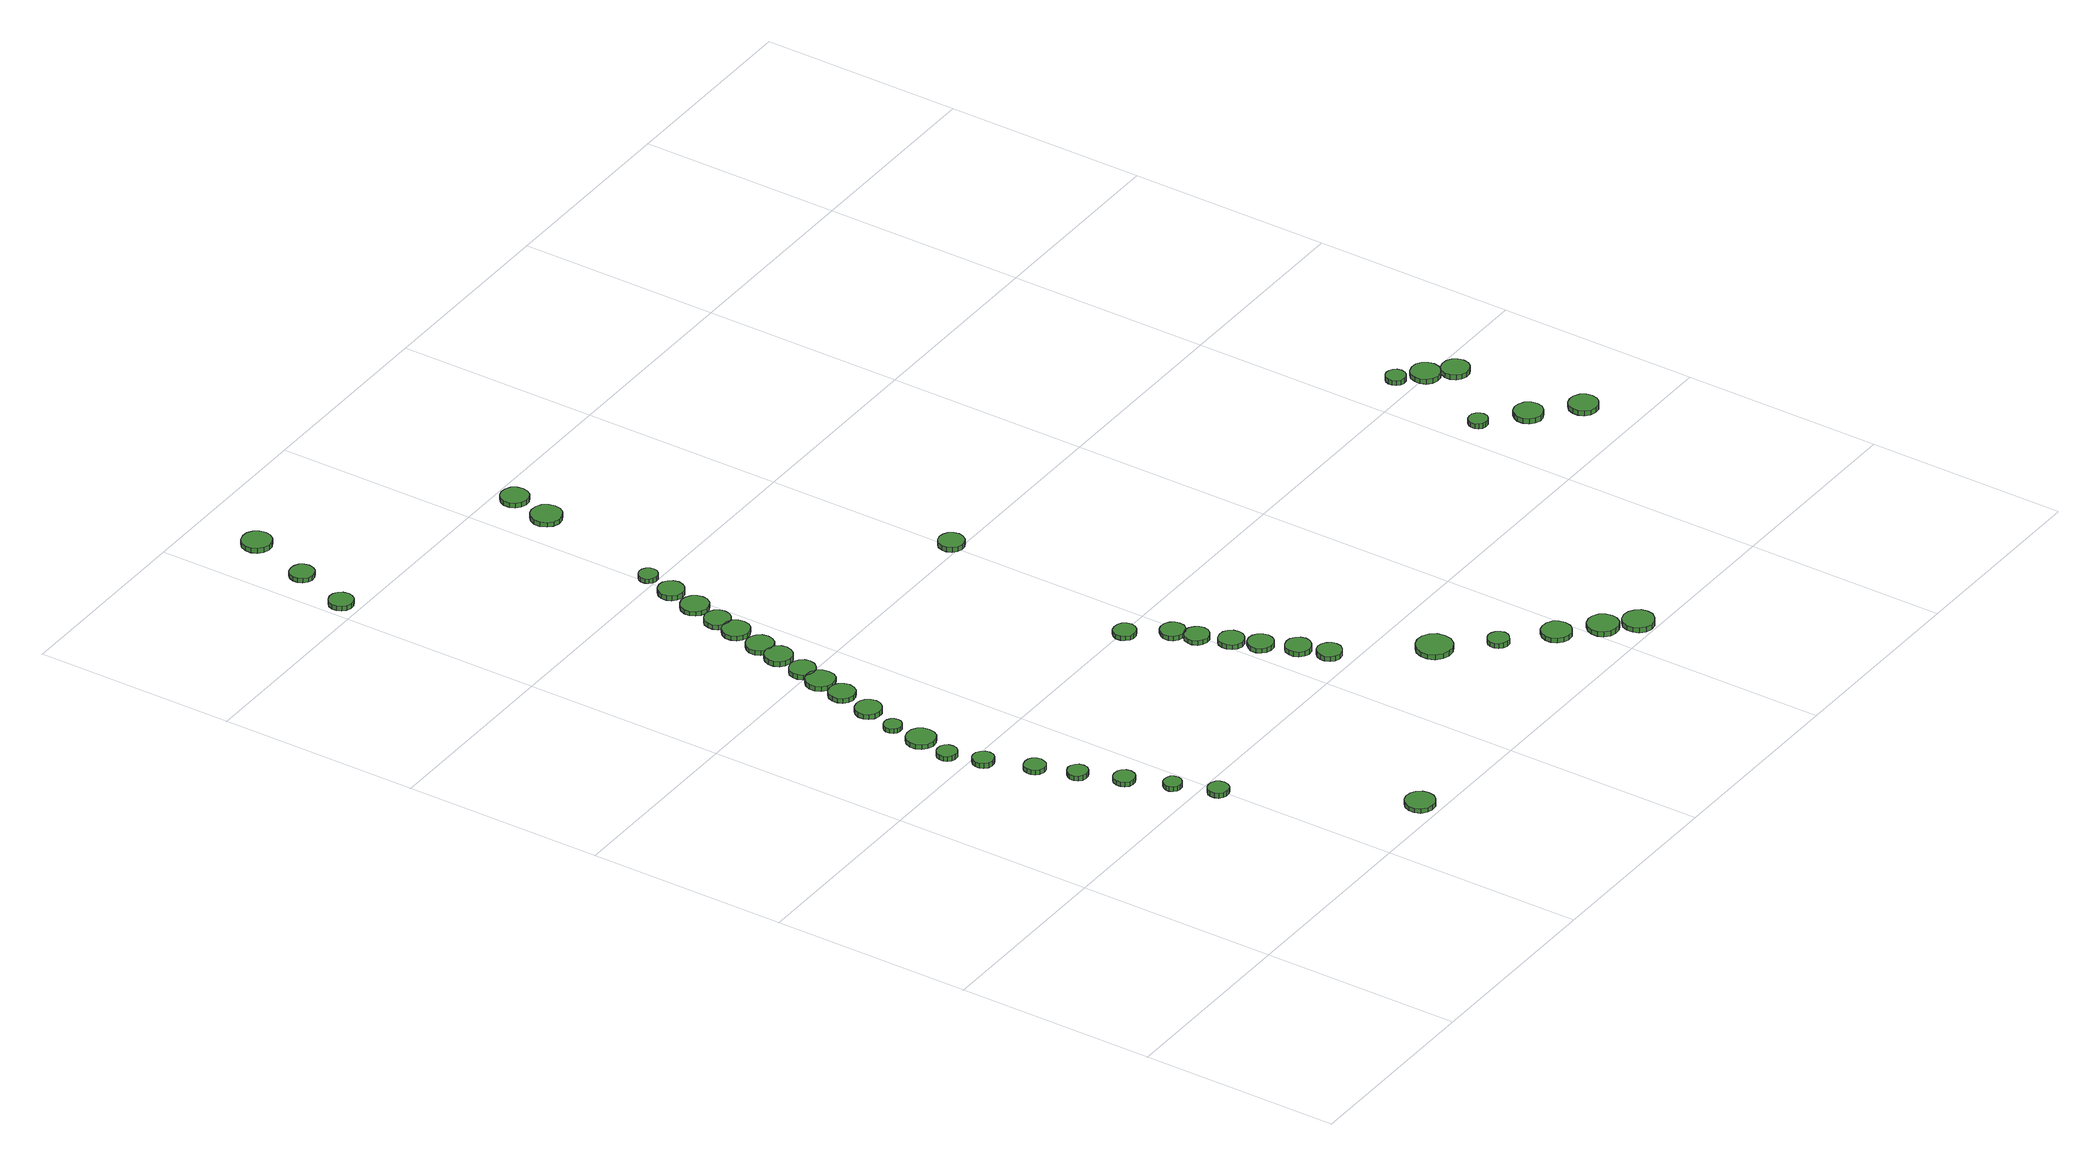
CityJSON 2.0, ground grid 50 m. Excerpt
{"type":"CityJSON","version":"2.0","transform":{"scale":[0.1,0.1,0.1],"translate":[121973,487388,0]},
"CityObjects":{
"tree1":{"type":"SolitaryVegetationObject","attributes":{"function":"something"},"geometry":[{"type":"MultiSurface","lod":"1","boundaries":[[[0,1,2,3,4,5,6,7,8,9,10,11,12,13,14]],[[15,16,17,18,19,20,21,22,23,24,25,26,27,28,29]],[[0,29,28,1]],[[1,28,27,2]],[[2,27,26,3]],[[3,26,25,4]],[[4,25,24,5]],[[5,24,23,6]],[[6,23,22,7]],[[7,22,21,8]],[[8,21,20,9]],[[9,20,19,10]],[[10,19,18,11]],[[11,18,17,12]],[[12,17,16,13]],[[13,16,15,14]],[[14,15,29,0]]]}]},
"tree2":{"type":"SolitaryVegetationObject","attributes":{"function":"something"},"geometry":[{"type":"MultiSurface","lod":"1","boundaries":[[[30,31,32,33,34,35,36,37,38,39,40,41,42,43,44]],[[45,46,47,48,49,50,51,52,53,54,55,56,57,58,59]],[[30,59,58,31]],[[31,58,57,32]],[[32,57,56,33]],[[33,56,55,34]],[[34,55,54,35]],[[35,54,53,36]],[[36,53,52,37]],[[37,52,51,38]],[[38,51,50,39]],[[39,50,49,40]],[[40,49,48,41]],[[41,48,47,42]],[[42,47,46,43]],[[43,46,45,44]],[[44,45,59,30]]]}]},
"tree3":{"type":"SolitaryVegetationObject","attributes":{"function":"something"},"geometry":[{"type":"MultiSurface","lod":"1","boundaries":[[[60,61,62,63,64,65,66,67,68,69,70,71,72,73,74]],[[75,76,77,78,79,80,81,82,83,84,85,86,87,88,89]],[[60,89,88,61]],[[61,88,87,62]],[[62,87,86,63]],[[63,86,85,64]],[[64,85,84,65]],[[65,84,83,66]],[[66,83,82,67]],[[67,82,81,68]],[[68,81,80,69]],[[69,80,79,70]],[[70,79,78,71]],[[71,78,77,72]],[[72,77,76,73]],[[73,76,75,74]],[[74,75,89,60]]]}]},
"tree4":{"type":"SolitaryVegetationObject","attributes":{"function":"something"},"geometry":[{"type":"MultiSurface","lod":"1","boundaries":[[[90,91,92,93,94,95,96,97,98,99,100,101,102,103,104]],[[105,106,107,108,109,110,111,112,113,114,115,116,117,118,119]],[[90,119,118,91]],[[91,118,117,92]],[[92,117,116,93]],[[93,116,115,94]],[[94,115,114,95]],[[95,114,113,96]],[[96,113,112,97]],[[97,112,111,98]],[[98,111,110,99]],[[99,110,109,100]],[[100,109,108,101]],[[101,108,107,102]],[[102,107,106,103]],[[103,106,105,104]],[[104,105,119,90]]]}]},
"tree5":{"type":"SolitaryVegetationObject","attributes":{"function":"something"},"geometry":[{"type":"MultiSurface","lod":"1","boundaries":[[[120,121,122,123,124,125,126,127,128,129,130,131,132,133,134]],[[135,136,137,138,139,140,141,142,143,144,145,146,147,148,149]],[[120,149,148,121]],[[121,148,147,122]],[[122,147,146,123]],[[123,146,145,124]],[[124,145,144,125]],[[125,144,143,126]],[[126,143,142,127]],[[127,142,141,128]],[[128,141,140,129]],[[129,140,139,130]],[[130,139,138,131]],[[131,138,137,132]],[[132,137,136,133]],[[133,136,135,134]],[[134,135,149,120]]]}]},
"tree6":{"type":"SolitaryVegetationObject","attributes":{"function":"something"},"geometry":[{"type":"MultiSurface","lod":"1","boundaries":[[[150,151,152,153,154,155,156,157,158,159,160,161,162,163,164]],[[165,166,167,168,169,170,171,172,173,174,175,176,177,178,179]],[[150,179,178,151]],[[151,178,177,152]],[[152,177,176,153]],[[153,176,175,154]],[[154,175,174,155]],[[155,174,173,156]],[[156,173,172,157]],[[157,172,171,158]],[[158,171,170,159]],[[159,170,169,160]],[[160,169,168,161]],[[161,168,167,162]],[[162,167,166,163]],[[163,166,165,164]],[[164,165,179,150]]]}]},
"tree7":{"type":"SolitaryVegetationObject","attributes":{"function":"something"},"geometry":[{"type":"MultiSurface","lod":"1","boundaries":[[[180,181,182,183,184,185,186,187,188,189,190,191,192,193,194]],[[195,196,197,198,199,200,201,202,203,204,205,206,207,208,209]],[[180,209,208,181]],[[181,208,207,182]],[[182,207,206,183]],[[183,206,205,184]],[[184,205,204,185]],[[185,204,203,186]],[[186,203,202,187]],[[187,202,201,188]],[[188,201,200,189]],[[189,200,199,190]],[[190,199,198,191]],[[191,198,197,192]],[[192,197,196,193]],[[193,196,195,194]],[[194,195,209,180]]]}]},
"tree8":{"type":"SolitaryVegetationObject","attributes":{"function":"something"},"geometry":[{"type":"MultiSurface","lod":"1","boundaries":[[[210,211,212,213,214,215,216,217,218,219,220,221,222,223,224]],[[225,226,227,228,229,230,231,232,233,234,235,236,237,238,239]],[[210,239,238,211]],[[211,238,237,212]],[[212,237,236,213]],[[213,236,235,214]],[[214,235,234,215]],[[215,234,233,216]],[[216,233,232,217]],[[217,232,231,218]],[[218,231,230,219]],[[219,230,229,220]],[[220,229,228,221]],[[221,228,227,222]],[[222,227,226,223]],[[223,226,225,224]],[[224,225,239,210]]]}]},
"tree9":{"type":"SolitaryVegetationObject","attributes":{"function":"something"},"geometry":[{"type":"MultiSurface","lod":"1","boundaries":[[[240,241,242,243,244,245,246,247,248,249,250,251,252,253,254]],[[255,256,257,258,259,260,261,262,263,264,265,266,267,268,269]],[[240,269,268,241]],[[241,268,267,242]],[[242,267,266,243]],[[243,266,265,244]],[[244,265,264,245]],[[245,264,263,246]],[[246,263,262,247]],[[247,262,261,248]],[[248,261,260,249]],[[249,260,259,250]],[[250,259,258,251]],[[251,258,257,252]],[[252,257,256,253]],[[253,256,255,254]],[[254,255,269,240]]]}]},
"tree10":{"type":"SolitaryVegetationObject","attributes":{"function":"something"},"geometry":[{"type":"MultiSurface","lod":"1","boundaries":[[[270,271,272,273,274,275,276,277,278,279,280,281,282,283,284]],[[285,286,287,288,289,290,291,292,293,294,295,296,297,298,299]],[[270,299,298,271]],[[271,298,297,272]],[[272,297,296,273]],[[273,296,295,274]],[[274,295,294,275]],[[275,294,293,276]],[[276,293,292,277]],[[277,292,291,278]],[[278,291,290,279]],[[279,290,289,280]],[[280,289,288,281]],[[281,288,287,282]],[[282,287,286,283]],[[283,286,285,284]],[[284,285,299,270]]]}]},
"tree11":{"type":"SolitaryVegetationObject","attributes":{"function":"something"},"geometry":[{"type":"MultiSurface","lod":"1","boundaries":[[[300,301,302,303,304,305,306,307,308,309,310,311,312,313,314]],[[315,316,317,318,319,320,321,322,323,324,325,326,327,328,329]],[[300,329,328,301]],[[301,328,327,302]],[[302,327,326,303]],[[303,326,325,304]],[[304,325,324,305]],[[305,324,323,306]],[[306,323,322,307]],[[307,322,321,308]],[[308,321,320,309]],[[309,320,319,310]],[[310,319,318,311]],[[311,318,317,312]],[[312,317,316,313]],[[313,316,315,314]],[[314,315,329,300]]]}]},
"tree12":{"type":"SolitaryVegetationObject","attributes":{"function":"something"},"geometry":[{"type":"MultiSurface","lod":"1","boundaries":[[[330,331,332,333,334,335,336,337,338,339,340,341,342,343,344]],[[345,346,347,348,349,350,351,352,353,354,355,356,357,358,359]],[[330,359,358,331]],[[331,358,357,332]],[[332,357,356,333]],[[333,356,355,334]],[[334,355,354,335]],[[335,354,353,336]],[[336,353,352,337]],[[337,352,351,338]],[[338,351,350,339]],[[339,350,349,340]],[[340,349,348,341]],[[341,348,347,342]],[[342,347,346,343]],[[343,346,345,344]],[[344,345,359,330]]]}]},
"tree13":{"type":"SolitaryVegetationObject","attributes":{"function":"something"},"geometry":[{"type":"MultiSurface","lod":"1","boundaries":[[[360,361,362,363,364,365,366,367,368,369,370,371,372,373,374]],[[375,376,377,378,379,380,381,382,383,384,385,386,387,388,389]],[[360,389,388,361]],[[361,388,387,362]],[[362,387,386,363]],[[363,386,385,364]],[[364,385,384,365]],[[365,384,383,366]],[[366,383,382,367]],[[367,382,381,368]],[[368,381,380,369]],[[369,380,379,370]],[[370,379,378,371]],[[371,378,377,372]],[[372,377,376,373]],[[373,376,375,374]],[[374,375,389,360]]]}]},
"tree14":{"type":"SolitaryVegetationObject","attributes":{"function":"something"},"geometry":[{"type":"MultiSurface","lod":"1","boundaries":[[[390,391,392,393,394,395,396,397,398,399,400,401,402,403,404]],[[405,406,407,408,409,410,411,412,413,414,415,416,417,418,419]],[[390,419,418,391]],[[391,418,417,392]],[[392,417,416,393]],[[393,416,415,394]],[[394,415,414,395]],[[395,414,413,396]],[[396,413,412,397]],[[397,412,411,398]],[[398,411,410,399]],[[399,410,409,400]],[[400,409,408,401]],[[401,408,407,402]],[[402,407,406,403]],[[403,406,405,404]],[[404,405,419,390]]]}]},
"tree15":{"type":"SolitaryVegetationObject","attributes":{"function":"something"},"geometry":[{"type":"MultiSurface","lod":"1","boundaries":[[[420,421,422,423,424,425,426,427,428,429,430,431,432,433,434]],[[435,436,437,438,439,440,441,442,443,444,445,446,447,448,449]],[[420,449,448,421]],[[421,448,447,422]],[[422,447,446,423]],[[423,446,445,424]],[[424,445,444,425]],[[425,444,443,426]],[[426,443,442,427]],[[427,442,441,428]],[[428,441,440,429]],[[429,440,439,430]],[[430,439,438,431]],[[431,438,437,432]],[[432,437,436,433]],[[433,436,435,434]],[[434,435,449,420]]]}]},
"tree16":{"type":"SolitaryVegetationObject","attributes":{"function":"something"},"geometry":[{"type":"MultiSurface","lod":"1","boundaries":[[[450,451,452,453,454,455,456,457,458,459,460,461,462,463,464]],[[465,466,467,468,469,470,471,472,473,474,475,476,477,478,479]],[[450,479,478,451]],[[451,478,477,452]],[[452,477,476,453]],[[453,476,475,454]],[[454,475,474,455]],[[455,474,473,456]],[[456,473,472,457]],[[457,472,471,458]],[[458,471,470,459]],[[459,470,469,460]],[[460,469,468,461]],[[461,468,467,462]],[[462,467,466,463]],[[463,466,465,464]],[[464,465,479,450]]]}]},
"tree17":{"type":"SolitaryVegetationObject","attributes":{"function":"something"},"geometry":[{"type":"MultiSurface","lod":"1","boundaries":[[[480,481,482,483,484,485,486,487,488,489,490,491,492,493,494]],[[495,496,497,498,499,500,501,502,503,504,505,506,507,508,509]],[[480,509,508,481]],[[481,508,507,482]],[[482,507,506,483]],[[483,506,505,484]],[[484,505,504,485]],[[485,504,503,486]],[[486,503,502,487]],[[487,502,501,488]],[[488,501,500,489]],[[489,500,499,490]],[[490,499,498,491]],[[491,498,497,492]],[[492,497,496,493]],[[493,496,495,494]],[[494,495,509,480]]]}]},
"tree18":{"type":"SolitaryVegetationObject","attributes":{"function":"something"},"geometry":[{"type":"MultiSurface","lod":"1","boundaries":[[[510,511,512,513,514,515,516,517,518,519,520,521,522,523,524]],[[525,526,527,528,529,530,531,532,533,534,535,536,537,538,539]],[[510,539,538,511]],[[511,538,537,512]],[[512,537,536,513]],[[513,536,535,514]],[[514,535,534,515]],[[515,534,533,516]],[[516,533,532,517]],[[517,532,531,518]],[[518,531,530,519]],[[519,530,529,520]],[[520,529,528,521]],[[521,528,527,522]],[[522,527,526,523]],[[523,526,525,524]],[[524,525,539,510]]]}]},
"tree19":{"type":"SolitaryVegetationObject","attributes":{"function":"something"},"geometry":[{"type":"MultiSurface","lod":"1","boundaries":[[[540,541,542,543,544,545,546,547,548,549,550,551,552,553,554]],[[555,556,557,558,559,560,561,562,563,564,565,566,567,568,569]],[[540,569,568,541]],[[541,568,567,542]],[[542,567,566,543]],[[543,566,565,544]],[[544,565,564,545]],[[545,564,563,546]],[[546,563,562,547]],[[547,562,561,548]],[[548,561,560,549]],[[549,560,559,550]],[[550,559,558,551]],[[551,558,557,552]],[[552,557,556,553]],[[553,556,555,554]],[[554,555,569,540]]]}]},
"tree20":{"type":"SolitaryVegetationObject","attributes":{"function":"something"},"geometry":[{"type":"MultiSurface","lod":"1","boundaries":[[[570,571,572,573,574,575,576,577,578,579,580,581,582,583,584]],[[585,586,587,588,589,590,591,592,593,594,595,596,597,598,599]],[[570,599,598,571]],[[571,598,597,572]],[[572,597,596,573]],[[573,596,595,574]],[[574,595,594,575]],[[575,594,593,576]],[[576,593,592,577]],[[577,592,591,578]],[[578,591,590,579]],[[579,590,589,580]],[[580,589,588,581]],[[581,588,587,582]],[[582,587,586,583]],[[583,586,585,584]],[[584,585,599,570]]]}]},
"tree21":{"type":"SolitaryVegetationObject","attributes":{"function":"something"},"geometry":[{"type":"MultiSurface","lod":"1","boundaries":[[[600,601,602,603,604,605,606,607,608,609,610,611,612,613,614]],[[615,616,617,618,619,620,621,622,623,624,625,626,627,628,629]],[[600,629,628,601]],[[601,628,627,602]],[[602,627,626,603]],[[603,626,625,604]],[[604,625,624,605]],[[605,624,623,606]],[[606,623,622,607]],[[607,622,621,608]],[[608,621,620,609]],[[609,620,619,610]],[[610,619,618,611]],[[611,618,617,612]],[[612,617,616,613]],[[613,616,615,614]],[[614,615,629,600]]]}]},
"tree22":{"type":"SolitaryVegetationObject","attributes":{"function":"something"},"geometry":[{"type":"MultiSurface","lod":"1","boundaries":[[[630,631,632,633,634,635,636,637,638,639,640,641,642,643,644]],[[645,646,647,648,649,650,651,652,653,654,655,656,657,658,659]],[[630,659,658,631]],[[631,658,657,632]],[[632,657,656,633]],[[633,656,655,634]],[[634,655,654,635]],[[635,654,653,636]],[[636,653,652,637]],[[637,652,651,638]],[[638,651,650,639]],[[639,650,649,640]],[[640,649,648,641]],[[641,648,647,642]],[[642,647,646,643]],[[643,646,645,644]],[[644,645,659,630]]]}]},
"tree23":{"type":"SolitaryVegetationObject","attributes":{"function":"something"},"geometry":[{"type":"MultiSurface","lod":"1","boundaries":[[[660,661,662,663,664,665,666,667,668,669,670,671,672,673,674]],[[675,676,677,678,679,680,681,682,683,684,685,686,687,688,689]],[[660,689,688,661]],[[661,688,687,662]],[[662,687,686,663]],[[663,686,685,664]],[[664,685,684,665]],[[665,684,683,666]],[[666,683,682,667]],[[667,682,681,668]],[[668,681,680,669]],[[669,680,679,670]],[[670,679,678,671]],[[671,678,677,672]],[[672,677,676,673]],[[673,676,675,674]],[[674,675,689,660]]]}]},
"tree24":{"type":"SolitaryVegetationObject","attributes":{"function":"something"},"geometry":[{"type":"MultiSurface","lod":"1","boundaries":[[[690,691,692,693,694,695,696,697,698,699,700,701,702,703,704]],[[705,706,707,708,709,710,711,712,713,714,715,716,717,718,719]],[[690,719,718,691]],[[691,718,717,692]],[[692,717,716,693]],[[693,716,715,694]],[[694,715,714,695]],[[695,714,713,696]],[[696,713,712,697]],[[697,712,711,698]],[[698,711,710,699]],[[699,710,709,700]],[[700,709,708,701]],[[701,708,707,702]],[[702,707,706,703]],[[703,706,705,704]],[[704,705,719,690]]]}]},
"tree25":{"type":"SolitaryVegetationObject","attributes":{"function":"something"},"geometry":[{"type":"MultiSurface","lod":"1","boundaries":[[[720,721,722,723,724,725,726,727,728,729,730,731,732,733,734]],[[735,736,737,738,739,740,741,742,743,744,745,746,747,748,749]],[[720,749,748,721]],[[721,748,747,722]],[[722,747,746,723]],[[723,746,745,724]],[[724,745,744,725]],[[725,744,743,726]],[[726,743,742,727]],[[727,742,741,728]],[[728,741,740,729]],[[729,740,739,730]],[[730,739,738,731]],[[731,738,737,732]],[[732,737,736,733]],[[733,736,735,734]],[[734,735,749,720]]]}]},
"tree26":{"type":"SolitaryVegetationObject","attributes":{"function":"something"},"geometry":[{"type":"MultiSurface","lod":"1","boundaries":[[[750,751,752,753,754,755,756,757,758,759,760,761,762,763,764]],[[765,766,767,768,769,770,771,772,773,774,775,776,777,778,779]],[[750,779,778,751]],[[751,778,777,752]],[[752,777,776,753]],[[753,776,775,754]],[[754,775,774,755]],[[755,774,773,756]],[[756,773,772,757]],[[757,772,771,758]],[[758,771,770,759]],[[759,770,769,760]],[[760,769,768,761]],[[761,768,767,762]],[[762,767,766,763]],[[763,766,765,764]],[[764,765,779,750]]]}]},
"tree27":{"type":"SolitaryVegetationObject","attributes":{"function":"something"},"geometry":[{"type":"MultiSurface","lod":"1","boundaries":[[[780,781,782,783,784,785,786,787,788,789,790,791,792,793,794]],[[795,796,797,798,799,800,801,802,803,804,805,806,807,808,809]],[[780,809,808,781]],[[781,808,807,782]],[[782,807,806,783]],[[783,806,805,784]],[[784,805,804,785]],[[785,804,803,786]],[[786,803,802,787]],[[787,802,801,788]],[[788,801,800,789]],[[789,800,799,790]],[[790,799,798,791]],[[791,798,797,792]],[[792,797,796,793]],[[793,796,795,794]],[[794,795,809,780]]]}]},
"tree28":{"type":"SolitaryVegetationObject","attributes":{"function":"something"},"geometry":[{"type":"MultiSurface","lod":"1","boundaries":[[[810,811,812,813,814,815,816,817,818,819,820,821,822,823,824]],[[825,826,827,828,829,830,831,832,833,834,835,836,837,838,839]],[[810,839,838,811]],[[811,838,837,812]],[[812,837,836,813]],[[813,836,835,814]],[[814,835,834,815]],[[815,834,833,816]],[[816,833,832,817]],[[817,832,831,818]],[[818,831,830,819]],[[819,830,829,820]],[[820,829,828,821]],[[821,828,827,822]],[[822,827,826,823]],[[823,826,825,824]],[[824,825,839,810]]]}]},
"tree29":{"type":"SolitaryVegetationObject","attributes":{"function":"something"},"geometry":[{"type":"MultiSurface","lod":"1","boundaries":[[[840,841,842,843,844,845,846,847,848,849,850,851,852,853,854]],[[855,856,857,858,859,860,861,862,863,864,865,866,867,868,869]],[[840,869,868,841]],[[841,868,867,842]],[[842,867,866,843]],[[843,866,865,844]],[[844,865,864,845]],[[845,864,863,846]],[[846,863,862,847]],[[847,862,861,848]],[[848,861,860,849]],[[849,860,859,850]],[[850,859,858,851]],[[851,858,857,852]],[[852,857,856,853]],[[853,856,855,854]],[[854,855,869,840]]]}]},
"tree30":{"type":"SolitaryVegetationObject","attributes":{"function":"something"},"geometry":[{"type":"MultiSurface","lod":"1","boundaries":[[[870,871,872,873,874,875,876,877,878,879,880,881,882,883,884]],[[885,886,887,888,889,890,891,892,893,894,895,896,897,898,899]],[[870,899,898,871]],[[871,898,897,872]],[[872,897,896,873]],[[873,896,895,874]],[[874,895,894,875]],[[875,894,893,876]],[[876,893,892,877]],[[877,892,891,878]],[[878,891,890,879]],[[879,890,889,880]],[[880,889,888,881]],[[881,888,887,882]],[[882,887,886,883]],[[883,886,885,884]],[[884,885,899,870]]]}]},
"tree31":{"type":"SolitaryVegetationObject","attributes":{"function":"something"},"geometry":[{"type":"MultiSurface","lod":"1","boundaries":[[[900,901,902,903,904,905,906,907,908,909,910,911,912,913,914]],[[915,916,917,918,919,920,921,922,923,924,925,926,927,928,929]],[[900,929,928,901]],[[901,928,927,902]],[[902,927,926,903]],[[903,926,925,904]],[[904,925,924,905]],[[905,924,923,906]],[[906,923,922,907]],[[907,922,921,908]],[[908,921,920,909]],[[909,920,919,910]],[[910,919,918,911]],[[911,918,917,912]],[[912,917,916,913]],[[913,916,915,914]],[[914,915,929,900]]]}]},
"tree32":{"type":"SolitaryVegetationObject","attributes":{"function":"something"},"geometry":[{"type":"MultiSurface","lod":"1","boundaries":[[[930,931,932,933,934,935,936,937,938,939,940,941,942,943,944]],[[945,946,947,948,949,950,951,952,953,954,955,956,957,958,959]],[[930,959,958,931]],[[931,958,957,932]],[[932,957,956,933]],[[933,956,955,934]],[[934,955,954,935]],[[935,954,953,936]],[[936,953,952,937]],[[937,952,951,938]],[[938,951,950,939]],[[939,950,949,940]],[[940,949,948,941]],[[941,948,947,942]],[[942,947,946,943]],[[943,946,945,944]],[[944,945,959,930]]]}]},
"tree33":{"type":"SolitaryVegetationObject","attributes":{"function":"something"},"geometry":[{"type":"MultiSurface","lod":"1","boundaries":[[[960,961,962,963,964,965,966,967,968,969,970,971,972,973,974]],[[975,976,977,978,979,980,981,982,983,984,985,986,987,988,989]],[[960,989,988,961]],[[961,988,987,962]],[[962,987,986,963]],[[963,986,985,964]],[[964,985,984,965]],[[965,984,983,966]],[[966,983,982,967]],[[967,982,981,968]],[[968,981,980,969]],[[969,980,979,970]],[[970,979,978,971]],[[971,978,977,972]],[[972,977,976,973]],[[973,976,975,974]],[[974,975,989,960]]]}]},
"tree34":{"type":"SolitaryVegetationObject","attributes":{"function":"something"},"geometry":[{"type":"MultiSurface","lod":"1","boundaries":[[[990,991,992,993,994,995,996,997,998,999,1000,1001,1002,1003,1004]],[[1005,1006,1007,1008,1009,1010,1011,1012,1013,1014,1015,1016,1017,1018,1019]],[[990,1019,1018,991]],[[991,1018,1017,992]],[[992,1017,1016,993]],[[993,1016,1015,994]],[[994,1015,1014,995]],[[995,1014,1013,996]],[[996,1013,1012,997]],[[997,1012,1011,998]],[[998,1011,1010,999]],[[999,1010,1009,1000]],[[1000,1009,1008,1001]],[[1001,1008,1007,1002]],[[1002,1007,1006,1003]],[[1003,1006,1005,1004]],[[1004,1005,1019,990]]]}]},
"tree35":{"type":"SolitaryVegetationObject","attributes":{"function":"something"},"geometry":[{"type":"MultiSurface","lod":"1","boundaries":[[[1020,1021,1022,1023,1024,1025,1026,1027,1028,1029,1030,1031,1032,1033,1034]],[[1035,1036,1037,1038,1039,1040,1041,1042,1043,1044,1045,1046,1047,1048,1049]],[[1020,1049,1048,1021]],[[1021,1048,1047,1022]],[[1022,1047,1046,1023]],[[1023,1046,1045,1024]],[[1024,1045,1044,1025]],[[1025,1044,1043,1026]],[[1026,1043,1042,1027]],[[1027,1042,1041,1028]],[[1028,1041,1040,1029]],[[1029,1040,1039,1030]],[[1030,1039,1038,1031]],[[1031,1038,1037,1032]],[[1032,1037,1036,1033]],[[1033,1036,1035,1034]],[[1034,1035,1049,1020]]]}]},
"tree36":{"type":"SolitaryVegetationObject","attributes":{"function":"something"},"geometry":[{"type":"MultiSurface","lod":"1","boundaries":[[[1050,1051,1052,1053,1054,1055,1056,1057,1058,1059,1060,1061,1062,1063,1064]],[[1065,1066,1067,1068,1069,1070,1071,1072,1073,1074,1075,1076,1077,1078,1079]],[[1050,1079,1078,1051]],[[1051,1078,1077,1052]],[[1052,1077,1076,1053]],[[1053,1076,1075,1054]],[[1054,1075,1074,1055]],[[1055,1074,1073,1056]],[[1056,1073,1072,1057]],[[1057,1072,1071,1058]],[[1058,1071,1070,1059]],[[1059,1070,1069,1060]],[[1060,1069,1068,1061]],[[1061,1068,1067,1062]],[[1062,1067,1066,1063]],[[1063,1066,1065,1064]],[[1064,1065,1079,1050]]]}]},
"tree37":{"type":"SolitaryVegetationObject","attributes":{"function":"something"},"geometry":[{"type":"MultiSurface","lod":"1","boundaries":[[[1080,1081,1082,1083,1084,1085,1086,1087,1088,1089,1090,1091,1092,1093,1094]],[[1095,1096,1097,1098,1099,1100,1101,1102,1103,1104,1105,1106,1107,1108,1109]],[[1080,1109,1108,1081]],[[1081,1108,1107,1082]],[[1082,1107,1106,1083]],[[1083,1106,1105,1084]],[[1084,1105,1104,1085]],[[1085,1104,1103,1086]],[[1086,1103,1102,1087]],[[1087,1102,1101,1088]],[[1088,1101,1100,1089]],[[1089,1100,1099,1090]],[[1090,1099,1098,1091]],[[1091,1098,1097,1092]],[[1092,1097,1096,1093]],[[1093,1096,1095,1094]],[[1094,1095,1109,1080]]]}]},
"tree38":{"type":"SolitaryVegetationObject","attributes":{"function":"something"},"geometry":[{"type":"MultiSurface","lod":"1","boundaries":[[[1110,1111,1112,1113,1114,1115,1116,1117,1118,1119,1120,1121,1122,1123,1124]],[[1125,1126,1127,1128,1129,1130,1131,1132,1133,1134,1135,1136,1137,1138,1139]],[[1110,1139,1138,1111]],[[1111,1138,1137,1112]],[[1112,1137,1136,1113]],[[1113,1136,1135,1114]],[[1114,1135,1134,1115]],[[1115,1134,1133,1116]],[[1116,1133,1132,1117]],[[1117,1132,1131,1118]],[[1118,1131,1130,1119]],[[1119,1130,1129,1120]],[[1120,1129,1128,1121]],[[1121,1128,1127,1122]],[[1122,1127,1126,1123]],[[1123,1126,1125,1124]],[[1124,1125,1139,1110]]]}]},
"tree39":{"type":"SolitaryVegetationObject","attributes":{"function":"something"},"geometry":[{"type":"MultiSurface","lod":"1","boundaries":[[[1140,1141,1142,1143,1144,1145,1146,1147,1148,1149,1150,1151,1152,1153,1154]],[[1155,1156,1157,1158,1159,1160,1161,1162,1163,1164,1165,1166,1167,1168,1169]],[[1140,1169,1168,1141]],[[1141,1168,1167,1142]],[[1142,1167,1166,1143]],[[1143,1166,1165,1144]],[[1144,1165,1164,1145]],[[1145,1164,1163,1146]],[[1146,1163,1162,1147]],[[1147,1162,1161,1148]],[[1148,1161,1160,1149]],[[1149,1160,1159,1150]],[[1150,1159,1158,1151]],[[1151,1158,1157,1152]],[[1152,1157,1156,1153]],[[1153,1156,1155,1154]],[[1154,1155,1169,1140]]]}]},
"tree40":{"type":"SolitaryVegetationObject","attributes":{"function":"something"},"geometry":[{"type":"MultiSurface","lod":"1","boundaries":[[[1170,1171,1172,1173,1174,1175,1176,1177,1178,1179,1180,1181,1182,1183,1184]],[[1185,1186,1187,1188,1189,1190,1191,1192,1193,1194,1195,1196,1197,1198,1199]],[[1170,1199,1198,1171]],[[1171,1198,1197,1172]],[[1172,1197,1196,1173]],[[1173,1196,1195,1174]],[[1174,1195,1194,1175]],[[1175,1194,1193,1176]],[[1176,1193,1192,1177]],[[1177,1192,1191,1178]],[[1178,1191,1190,1179]],[[1179,1190,1189,1180]],[[1180,1189,1188,1181]],[[1181,1188,1187,1182]],[[1182,1187,1186,1183]],[[1183,1186,1185,1184]],[[1184,1185,1199,1170]]]}]},
"tree41":{"type":"SolitaryVegetationObject","attributes":{"function":"something"},"geometry":[{"type":"MultiSurface","lod":"1","boundaries":[[[1200,1201,1202,1203,1204,1205,1206,1207,1208,1209,1210,1211,1212,1213,1214]],[[1215,1216,1217,1218,1219,1220,1221,1222,1223,1224,1225,1226,1227,1228,1229]],[[1200,1229,1228,1201]],[[1201,1228,1227,1202]],[[1202,1227,1226,1203]],[[1203,1226,1225,1204]],[[1204,1225,1224,1205]],[[1205,1224,1223,1206]],[[1206,1223,1222,1207]],[[1207,1222,1221,1208]],[[1208,1221,1220,1209]],[[1209,1220,1219,1210]],[[1210,1219,1218,1211]],[[1211,1218,1217,1212]],[[1212,1217,1216,1213]],[[1213,1216,1215,1214]],[[1214,1215,1229,1200]]]}]},
"tree42":{"type":"SolitaryVegetationObject","attributes":{"function":"something"},"geometry":[{"type":"MultiSurface","lod":"1","boundaries":[[[1230,1231,1232,1233,1234,1235,1236,1237,1238,1239,1240,1241,1242,1243,1244]],[[1245,1246,1247,1248,1249,1250,1251,1252,1253,1254,1255,1256,1257,1258,1259]],[[1230,1259,1258,1231]],[[1231,1258,1257,1232]],[[1232,1257,1256,1233]],[[1233,1256,1255,1234]],[[1234,1255,1254,1235]],[[1235,1254,1253,1236]],[[1236,1253,1252,1237]],[[1237,1252,1251,1238]],[[1238,1251,1250,1239]],[[1239,1250,1249,1240]],[[1240,1249,1248,1241]],[[1241,1248,1247,1242]],[[1242,1247,1246,1243]],[[1243,1246,1245,1244]],[[1244,1245,1259,1230]]]}]},
"tree43":{"type":"SolitaryVegetationObject","attributes":{"function":"something"},"geometry":[{"type":"MultiSurface","lod":"1","boundaries":[[[1260,1261,1262,1263,1264,1265,1266,1267,1268,1269,1270,1271,1272,1273,1274]],[[1275,1276,1277,1278,1279,1280,1281,1282,1283,1284,1285,1286,1287,1288,1289]],[[1260,1289,1288,1261]],[[1261,1288,1287,1262]],[[1262,1287,1286,1263]],[[1263,1286,1285,1264]],[[1264,1285,1284,1265]],[[1265,1284,1283,1266]],[[1266,1283,1282,1267]],[[1267,1282,1281,1268]],[[1268,1281,1280,1269]],[[1269,1280,1279,1270]],[[1270,1279,1278,1271]],[[1271,1278,1277,1272]],[[1272,1277,1276,1273]],[[1273,1276,1275,1274]],[[1274,1275,1289,1260]]]}]},
"tree44":{"type":"SolitaryVegetationObject","attributes":{"function":"something"},"geometry":[{"type":"MultiSurface","lod":"1","boundaries":[[[1290,1291,1292,1293,1294,1295,1296,1297,1298,1299,1300,1301,1302,1303,1304]],[[1305,1306,1307,1308,1309,1310,1311,1312,1313,1314,1315,1316,1317,1318,1319]],[[1290,1319,1318,1291]],[[1291,1318,1317,1292]],[[1292,1317,1316,1293]],[[1293,1316,1315,1294]],[[1294,1315,1314,1295]],[[1295,1314,1313,1296]],[[1296,1313,1312,1297]],[[1297,1312,1311,1298]],[[1298,1311,1310,1299]],[[1299,1310,1309,1300]],[[1300,1309,1308,1301]],[[1301,1308,1307,1302]],[[1302,1307,1306,1303]],[[1303,1306,1305,1304]],[[1304,1305,1319,1290]]]}]},
"tree45":{"type":"SolitaryVegetationObject","attributes":{"function":"something"},"geometry":[{"type":"MultiSurface","lod":"1","boundaries":[[[1320,1321,1322,1323,1324,1325,1326,1327,1328,1329,1330,1331,1332,1333,1334]],[[1335,1336,1337,1338,1339,1340,1341,1342,1343,1344,1345,1346,1347,1348,1349]],[[1320,1349,1348,1321]],[[1321,1348,1347,1322]],[[1322,1347,1346,1323]],[[1323,1346,1345,1324]],[[1324,1345,1344,1325]],[[1325,1344,1343,1326]],[[1326,1343,1342,1327]],[[1327,1342,1341,1328]],[[1328,1341,1340,1329]],[[1329,1340,1339,1330]],[[1330,1339,1338,1331]],[[1331,1338,1337,1332]],[[1332,1337,1336,1333]],[[1333,1336,1335,1334]],[[1334,1335,1349,1320]]]}]}
},
"vertices":[
[329,973,15],[327,984,15],[320,992,15],[311,998,15],[300,999,15],[290,996,15],[282,988,15],[277,978,15],[277,967,15],[282,958,15],[290,950,15],[300,947,15],[311,948,15],[320,953,15],[327,962,15],[327,962,2],[320,953,2],[311,948,2],[300,947,2],[290,950,2],[282,958,2],[277,967,2],[277,978,2],[282,988,2],[290,996,2],[300,999,2],[311,998,2],[320,992,2],[327,984,2],[329,973,2],
[305,1057,15],[303,1067,15],[297,1075,15],[288,1080,15],[278,1081,15],[268,1078,15],[260,1071,15],[256,1062,15],[256,1051,15],[260,1042,15],[268,1035,15],[278,1032,15],[288,1033,15],[297,1038,15],[303,1046,15],[303,1046,2],[297,1038,2],[288,1033,2],[278,1032,2],[268,1035,2],[260,1042,2],[256,1051,2],[256,1062,2],[260,1071,2],[268,1078,2],[278,1081,2],[288,1080,2],[297,1075,2],[303,1067,2],[305,1057,2],
[373,861,13],[370,872,13],[364,881,13],[355,886,13],[344,887,13],[333,884,13],[325,877,13],[321,867,13],[321,856,13],[325,846,13],[333,839,13],[344,835,13],[355,836,13],[364,842,13],[370,851,13],[370,851,1],[364,842,1],[355,836,1],[344,835,1],[333,839,1],[325,846,1],[321,856,1],[321,867,1],[325,877,1],[333,884,1],[344,887,1],[355,886,1],[364,881,1],[370,872,1],[373,861,1],
[404,767,13],[402,777,13],[396,785,13],[387,791,13],[377,792,13],[367,788,13],[359,781,13],[355,772,13],[355,761,13],[359,752,13],[367,745,13],[377,742,13],[387,743,13],[396,748,13],[402,756,13],[402,756,0],[396,748,0],[387,743,0],[377,742,0],[367,745,0],[359,752,0],[355,761,0],[355,772,0],[359,781,0],[367,788,0],[377,792,0],[387,791,0],[396,785,0],[402,777,0],[404,767,0],
[444,665,13],[441,676,13],[435,685,13],[425,690,13],[415,691,13],[404,688,13],[396,681,13],[392,671,13],[392,660,13],[396,650,13],[404,642,13],[415,639,13],[425,640,13],[435,646,13],[441,654,13],[441,654,1],[435,646,1],[425,640,1],[415,639,1],[404,642,1],[396,650,1],[392,660,1],[392,671,1],[396,681,1],[404,688,1],[415,691,1],[425,690,1],[435,685,1],[441,676,1],[444,665,1],
[481,561,13],[479,570,13],[474,578,13],[466,582,13],[457,583,13],[448,581,13],[441,574,13],[437,566,13],[437,557,13],[441,548,13],[448,542,13],[457,539,13],[466,540,13],[474,545,13],[479,552,13],[479,552,0],[474,545,0],[466,540,0],[457,539,0],[448,542,0],[441,548,0],[437,557,0],[437,566,0],[441,574,0],[448,581,0],[457,583,0],[466,582,0],[474,578,0],[479,570,0],[481,561,0],
[520,461,14],[518,471,14],[512,480,14],[503,485,14],[492,486,14],[482,483,14],[474,476,14],[470,466,14],[470,456,14],[474,446,14],[482,439,14],[492,436,14],[503,437,14],[512,442,14],[518,451,14],[518,451,1],[512,442,1],[503,437,1],[492,436,1],[482,439,1],[474,446,1],[470,456,1],[470,466,1],[474,476,1],[482,483,1],[492,486,1],[503,485,1],[512,480,1],[518,471,1],[520,461,1],
[333,1139,14],[330,1153,14],[322,1165,14],[309,1173,14],[294,1174,14],[280,1170,14],[269,1160,14],[263,1146,14],[263,1131,14],[269,1118,14],[280,1108,14],[294,1103,14],[309,1105,14],[322,1112,14],[330,1124,14],[330,1124,2],[322,1112,2],[309,1105,2],[294,1103,2],[280,1108,2],[269,1118,2],[263,1131,2],[263,1146,2],[269,1160,2],[280,1170,2],[294,1174,2],[309,1173,2],[322,1165,2],[330,1153,2],[333,1139,2],
[329,1221,13],[327,1230,13],[322,1237,13],[314,1242,13],[305,1243,13],[296,1240,13],[290,1234,13],[286,1226,13],[286,1217,13],[290,1208,13],[296,1202,13],[305,1199,13],[314,1200,13],[322,1205,13],[327,1212,13],[327,1212,1],[322,1205,1],[314,1200,1],[305,1199,1],[296,1202,1],[290,1208,1],[286,1217,1],[286,1226,1],[290,1234,1],[296,1240,1],[305,1243,1],[314,1242,1],[322,1237,1],[327,1230,1],[329,1221,1],
[734,47,18],[731,62,18],[722,74,18],[709,81,18],[694,83,18],[680,78,18],[668,68,18],[662,54,18],[662,39,18],[668,25,18],[680,15,18],[694,11,18],[709,12,18],[722,20,18],[731,32,18],[731,32,6],[722,20,6],[709,12,6],[694,11,6],[680,15,6],[668,25,6],[662,39,6],[662,54,6],[668,68,6],[680,78,6],[694,83,6],[709,81,6],[722,74,6],[731,62,6],[734,47,6],
[365,1304,14],[362,1317,14],[354,1328,14],[343,1335,14],[330,1336,14],[317,1332,14],[307,1323,14],[302,1311,14],[302,1298,14],[307,1286,14],[317,1277,14],[330,1273,14],[343,1274,14],[354,1281,14],[362,1291,14],[362,1291,1],[354,1281,1],[343,1274,1],[330,1273,1],[317,1277,1],[307,1286,1],[302,1298,1],[302,1311,1],[307,1323,1],[317,1332,1],[330,1336,1],[343,1335,1],[354,1328,1],[362,1317,1],[365,1304,1],
[388,1391,13],[385,1404,13],[377,1415,13],[366,1421,13],[353,1423,13],[340,1419,13],[330,1410,13],[325,1398,13],[325,1384,13],[330,1372,13],[340,1363,13],[353,1359,13],[366,1361,13],[377,1367,13],[385,1378,13],[385,1378,1],[377,1367,1],[366,1361,1],[353,1359,1],[340,1363,1],[330,1372,1],[325,1384,1],[325,1398,1],[330,1410,1],[340,1419,1],[353,1423,1],[366,1421,1],[377,1415,1],[385,1404,1],[388,1391,1],
[69,2542,18],[66,2555,18],[59,2565,18],[48,2571,18],[36,2572,18],[24,2568,18],[15,2560,18],[10,2549,18],[10,2536,18],[15,2525,18],[24,2517,18],[36,2513,18],[48,2514,18],[59,2520,18],[66,2530,18],[66,2530,6],[59,2520,6],[48,2514,6],[36,2513,6],[24,2517,6],[15,2525,6],[10,2536,6],[10,2549,6],[15,2560,6],[24,2568,6],[36,2572,6],[48,2571,6],[59,2565,6],[66,2555,6],[69,2542,6],
[406,1460,14],[403,1474,14],[395,1486,14],[382,1494,14],[367,1495,14],[353,1491,14],[342,1481,14],[336,1467,14],[336,1452,14],[342,1439,14],[353,1429,14],[367,1425,14],[382,1426,14],[395,1433,14],[403,1445,14],[403,1445,2],[395,1433,2],[382,1426,2],[367,1425,2],[353,1429,2],[342,1439,2],[336,1452,2],[336,1467,2],[342,1481,2],[353,1491,2],[367,1495,2],[382,1494,2],[395,1486,2],[403,1474,2],[406,1460,2],
[417,1518,15],[414,1531,15],[406,1541,15],[395,1548,15],[382,1549,15],[369,1545,15],[359,1536,15],[354,1524,15],[354,1511,15],[359,1499,15],[369,1490,15],[382,1486,15],[395,1487,15],[406,1494,15],[414,1505,15],[414,1505,2],[406,1494,2],[395,1487,2],[382,1486,2],[369,1490,2],[359,1499,2],[354,1511,2],[354,1524,2],[359,1536,2],[369,1545,2],[382,1549,2],[395,1548,2],[406,1541,2],[414,1531,2],[417,1518,2],
[437,1594,14],[434,1608,14],[426,1619,14],[414,1626,14],[400,1628,14],[386,1624,14],[376,1614,14],[370,1601,14],[370,1587,14],[376,1574,14],[386,1565,14],[400,1561,14],[414,1562,14],[426,1569,14],[434,1581,14],[434,1581,1],[426,1569,1],[414,1562,1],[400,1561,1],[386,1565,1],[376,1574,1],[370,1587,1],[370,1601,1],[376,1614,1],[386,1624,1],[400,1628,1],[414,1626,1],[426,1619,1],[434,1608,1],[437,1594,1],
[114,2678,20],[111,2690,20],[104,2700,20],[93,2706,20],[81,2707,20],[69,2704,20],[60,2695,20],[55,2684,20],[55,2672,20],[60,2660,20],[69,2652,20],[81,2648,20],[93,2650,20],[104,2656,20],[111,2666,20],[111,2666,8],[104,2656,8],[93,2650,8],[81,2648,8],[69,2652,8],[60,2660,8],[55,2672,8],[55,2684,8],[60,2695,8],[69,2704,8],[81,2707,8],[93,2706,8],[104,2700,8],[111,2690,8],[114,2678,8],
[451,1654,14],[448,1668,14],[440,1679,14],[428,1686,14],[414,1688,14],[400,1683,14],[390,1674,14],[384,1661,14],[384,1647,14],[390,1634,14],[400,1625,14],[414,1621,14],[428,1622,14],[440,1629,14],[448,1641,14],[448,1641,2],[440,1629,2],[428,1622,2],[414,1621,2],[400,1625,2],[390,1634,2],[384,1647,2],[384,1661,2],[390,1674,2],[400,1683,2],[414,1688,2],[428,1686,2],[440,1679,2],[448,1668,2],[451,1654,2],
[469,1731,16],[466,1745,16],[458,1756,16],[446,1763,16],[432,1764,16],[418,1760,16],[408,1751,16],[402,1738,16],[402,1724,16],[408,1711,16],[418,1702,16],[432,1697,16],[446,1699,16],[458,1706,16],[466,1717,16],[466,1717,4],[458,1706,4],[446,1699,4],[432,1697,4],[418,1702,4],[408,1711,4],[402,1724,4],[402,1738,4],[408,1751,4],[418,1760,4],[432,1764,4],[446,1763,4],[458,1756,4],[466,1745,4],[469,1731,4],
[168,2832,23],[165,2847,23],[156,2859,23],[143,2867,23],[128,2868,23],[113,2864,23],[102,2854,23],[96,2840,23],[96,2825,23],[102,2811,23],[113,2801,23],[128,2796,23],[143,2798,23],[156,2805,23],[165,2818,23],[165,2818,10],[156,2805,10],[143,2798,10],[128,2796,10],[113,2801,10],[102,2811,10],[96,2825,10],[96,2840,10],[102,2854,10],[113,2864,10],[128,2868,10],[143,2867,10],[156,2859,10],[165,2847,10],[168,2832,10],
[480,1790,16],[477,1803,16],[469,1814,16],[458,1820,16],[445,1822,16],[432,1817,16],[422,1809,16],[417,1796,16],[417,1783,16],[422,1771,16],[432,1762,16],[445,1758,16],[458,1759,16],[469,1766,16],[477,1777,16],[477,1777,4],[469,1766,4],[458,1759,4],[445,1758,4],[432,1762,4],[422,1771,4],[417,1783,4],[417,1796,4],[422,1809,4],[432,1817,4],[445,1822,4],[458,1820,4],[469,1814,4],[477,1803,4],[480,1790,4],
[498,1862,19],[495,1876,19],[487,1887,19],[475,1894,19],[461,1896,19],[447,1891,19],[437,1882,19],[431,1869,19],[431,1855,19],[437,1842,19],[447,1833,19],[461,1828,19],[475,1830,19],[487,1837,19],[495,1848,19],[495,1848,7],[487,1837,7],[475,1830,7],[461,1828,7],[447,1833,7],[437,1842,7],[431,1855,7],[431,1869,7],[437,1882,7],[447,1891,7],[461,1896,7],[475,1894,7],[487,1887,7],[495,1876,7],[498,1862,7],
[515,1939,22],[512,1952,22],[504,1962,22],[493,1969,22],[480,1970,22],[467,1966,22],[457,1957,22],[452,1945,22],[452,1932,22],[457,1920,22],[467,1911,22],[480,1907,22],[493,1908,22],[504,1915,22],[512,1926,22],[512,1926,9],[504,1915,9],[493,1908,9],[480,1907,9],[467,1911,9],[457,1920,9],[452,1932,9],[452,1945,9],[457,1957,9],[467,1966,9],[480,1970,9],[493,1969,9],[504,1962,9],[512,1952,9],[515,1939,9],
[522,2011,27],[520,2020,27],[514,2028,27],[506,2033,27],[496,2034,27],[487,2031,27],[480,2024,27],[476,2016,27],[476,2006,27],[480,1997,27],[487,1991,27],[496,1988,27],[506,1989,27],[514,1994,27],[520,2002,27],[520,2002,15],[514,1994,15],[506,1989,15],[496,1988,15],[487,1991,15],[480,1997,15],[476,2006,15],[476,2016,15],[480,2024,15],[487,2031,15],[496,2034,15],[506,2033,15],[514,2028,15],[520,2020,15],[522,2011,15],
[941,990,17],[938,1001,17],[932,1010,17],[922,1016,17],[910,1017,17],[899,1014,17],[891,1006,17],[886,996,17],[886,984,17],[891,974,17],[899,966,17],[910,963,17],[922,964,17],[932,970,17],[938,979,17],[938,979,5],[932,970,5],[922,964,5],[910,963,5],[899,966,5],[891,974,5],[886,984,5],[886,996,5],[891,1006,5],[899,1014,5],[910,1017,5],[922,1016,5],[932,1010,5],[938,1001,5],[941,990,5],
[1023,847,14],[1021,859,14],[1013,869,14],[1003,876,14],[990,877,14],[978,873,14],[969,865,14],[964,853,14],[964,841,14],[969,829,14],[978,821,14],[990,817,14],[1003,819,14],[1013,825,14],[1021,835,14],[1021,835,2],[1013,825,2],[1003,819,2],[990,817,2],[978,821,2],[969,829,2],[964,841,2],[964,853,2],[969,865,2],[978,873,2],[990,877,2],[1003,876,2],[1013,869,2],[1021,859,2],[1023,847,2],
[1007,902,15],[1005,914,15],[997,924,15],[987,930,15],[974,932,15],[962,928,15],[953,919,15],[948,908,15],[948,895,15],[953,884,15],[962,876,15],[974,872,15],[987,873,15],[997,879,15],[1005,889,15],[1005,889,3],[997,879,3],[987,873,3],[974,872,3],[962,876,3],[953,884,3],[948,895,3],[948,908,3],[953,919,3],[962,928,3],[974,932,3],[987,930,3],[997,924,3],[1005,914,3],[1007,902,3],
[1053,772,14],[1051,785,14],[1043,796,14],[1032,802,14],[1019,803,14],[1006,799,14],[997,791,14],[992,779,14],[992,766,14],[997,754,14],[1006,745,14],[1019,741,14],[1032,743,14],[1043,749,14],[1051,760,14],[1051,760,2],[1043,749,2],[1032,743,2],[1019,741,2],[1006,745,2],[997,754,2],[992,766,2],[992,779,2],[997,791,2],[1006,799,2],[1019,803,2],[1032,802,2],[1043,796,2],[1051,785,2],[1053,772,2],
[1078,709,14],[1075,721,14],[1068,732,14],[1057,738,14],[1044,740,14],[1031,736,14],[1022,727,14],[1016,715,14],[1016,702,14],[1022,690,14],[1031,682,14],[1044,678,14],[1057,679,14],[1068,686,14],[1075,696,14],[1075,696,2],[1068,686,2],[1057,679,2],[1044,678,2],[1031,682,2],[1022,690,2],[1016,702,2],[1016,715,2],[1022,727,2],[1031,736,2],[1044,740,2],[1057,738,2],[1068,732,2],[1075,721,2],[1078,709,2],
[1126,555,20],[1124,567,20],[1116,577,20],[1106,583,20],[1093,585,20],[1081,581,20],[1072,572,20],[1067,561,20],[1067,549,20],[1072,537,20],[1081,529,20],[1093,525,20],[1106,526,20],[1116,533,20],[1124,543,20],[1124,543,7],[1116,533,7],[1106,526,7],[1093,525,7],[1081,529,7],[1072,537,7],[1067,549,7],[1067,561,7],[1072,572,7],[1081,581,7],[1093,585,7],[1106,583,7],[1116,577,7],[1124,567,7],[1126,555,7],
[1110,627,17],[1107,640,17],[1099,650,17],[1088,657,17],[1075,658,17],[1063,654,17],[1053,646,17],[1048,634,17],[1048,621,17],[1053,609,17],[1063,600,17],[1075,596,17],[1088,598,17],[1099,604,17],[1107,615,17],[1107,615,4],[1099,604,4],[1088,598,4],[1075,596,4],[1063,600,4],[1053,609,4],[1048,621,4],[1048,634,4],[1053,646,4],[1063,654,4],[1075,658,4],[1088,657,4],[1099,650,4],[1107,640,4],[1110,627,4],
[612,2338,29],[609,2353,29],[600,2366,29],[586,2373,29],[570,2375,29],[555,2370,29],[544,2360,29],[537,2345,29],[537,2330,29],[544,2315,29],[555,2305,29],[570,2300,29],[586,2302,29],[600,2309,29],[609,2322,29],[609,2322,17],[600,2309,17],[586,2302,17],[570,2300,17],[555,2305,17],[544,2315,17],[537,2330,17],[537,2345,17],[544,2360,17],[555,2370,17],[570,2375,17],[586,2373,17],[600,2366,17],[609,2353,17],[612,2338,17],
[630,2438,30],[627,2451,30],[619,2463,30],[606,2470,30],[592,2471,30],[579,2467,30],[569,2457,30],[563,2445,30],[563,2430,30],[569,2418,30],[579,2408,30],[592,2404,30],[606,2405,30],[619,2412,30],[627,2424,30],[627,2424,18],[619,2412,18],[606,2405,18],[592,2404,18],[579,2408,18],[569,2418,18],[563,2430,18],[563,2445,18],[569,2457,18],[579,2467,18],[592,2471,18],[606,2470,18],[619,2463,18],[627,2451,18],[630,2438,18],
[1287,367,21],[1284,385,21],[1273,400,21],[1257,409,21],[1239,411,21],[1222,405,21],[1208,393,21],[1201,376,21],[1201,358,21],[1208,341,21],[1222,329,21],[1239,323,21],[1257,325,21],[1273,334,21],[1284,349,21],[1284,349,8],[1273,334,8],[1257,325,8],[1239,323,8],[1222,329,8],[1208,341,8],[1201,358,8],[1201,376,8],[1208,393,8],[1222,405,8],[1239,411,8],[1257,409,8],[1273,400,8],[1284,385,8],[1287,367,8],
[1379,265,16],[1377,275,16],[1370,284,16],[1361,289,16],[1350,291,16],[1340,287,16],[1332,280,16],[1328,270,16],[1328,260,16],[1332,250,16],[1340,243,16],[1350,239,16],[1361,240,16],[1370,246,16],[1377,254,16],[1377,254,3],[1370,246,3],[1361,240,3],[1350,239,3],[1340,243,3],[1332,250,3],[1328,260,3],[1328,270,3],[1332,280,3],[1340,287,3],[1350,291,3],[1361,289,3],[1370,284,3],[1377,275,3],[1379,265,3],
[1024,1512,26],[1021,1525,26],[1013,1536,26],[1002,1542,26],[989,1544,26],[977,1540,26],[967,1531,26],[962,1519,26],[962,1506,26],[967,1494,26],[977,1485,26],[989,1481,26],[1002,1483,26],[1013,1489,26],[1021,1500,26],[1021,1500,13],[1013,1489,13],[1002,1483,13],[989,1481,13],[977,1485,13],[967,1494,13],[962,1506,13],[962,1519,13],[967,1531,13],[977,1540,13],[989,1544,13],[1002,1542,13],[1013,1536,13],[1021,1525,13],[1024,1512,13],
[1490,173,15],[1486,188,15],[1478,200,15],[1464,208,15],[1449,209,15],[1435,205,15],[1424,194,15],[1418,181,15],[1418,165,15],[1424,152,15],[1435,142,15],[1449,137,15],[1464,138,15],[1478,146,15],[1486,158,15],[1486,158,3],[1478,146,3],[1464,138,3],[1449,137,3],[1435,142,3],[1424,152,3],[1418,165,3],[1418,181,3],[1424,194,3],[1435,205,3],[1449,209,3],[1464,208,3],[1478,200,3],[1486,188,3],[1490,173,3],
[1572,100,15],[1569,116,15],[1560,128,15],[1546,136,15],[1531,138,15],[1516,133,15],[1504,122,15],[1498,108,15],[1498,92,15],[1504,78,15],[1516,67,15],[1531,63,15],[1546,64,15],[1560,72,15],[1569,85,15],[1569,85,2],[1560,72,2],[1546,64,2],[1531,63,2],[1516,67,2],[1504,78,2],[1498,92,2],[1498,108,2],[1504,122,2],[1516,133,2],[1531,138,2],[1546,136,2],[1560,128,2],[1569,116,2],[1572,100,2],
[1632,43,14],[1629,58,14],[1619,71,14],[1606,79,14],[1590,81,14],[1575,76,14],[1563,65,14],[1557,51,14],[1557,35,14],[1563,21,14],[1575,10,14],[1590,5,14],[1606,7,14],[1619,15,14],[1629,28,14],[1629,28,1],[1619,15,1],[1606,7,1],[1590,5,1],[1575,10,1],[1563,21,1],[1557,35,1],[1557,51,1],[1563,65,1],[1575,76,1],[1590,81,1],[1606,79,1],[1619,71,1],[1629,58,1],[1632,43,1],
[2090,789,24],[2088,798,24],[2082,806,24],[2074,811,24],[2064,812,24],[2055,809,24],[2048,802,24],[2044,794,24],[2044,784,24],[2048,775,24],[2055,769,24],[2064,766,24],[2074,767,24],[2082,772,24],[2088,779,24],[2088,779,11],[2082,772,11],[2074,767,11],[2064,766,11],[2055,769,11],[2048,775,11],[2044,784,11],[2044,794,11],[2048,802,11],[2055,809,11],[2064,812,11],[2074,811,11],[2082,806,11],[2088,798,11],[2090,789,11],
[2192,711,24],[2189,726,24],[2180,738,24],[2167,745,24],[2153,747,24],[2139,742,24],[2128,732,24],[2122,719,24],[2122,704,24],[2128,690,24],[2139,681,24],[2153,676,24],[2167,678,24],[2180,685,24],[2189,697,24],[2189,697,11],[2180,685,11],[2167,678,11],[2153,676,11],[2139,681,11],[2128,690,11],[2122,704,11],[2122,719,11],[2128,732,11],[2139,742,11],[2153,747,11],[2167,745,11],[2180,738,11],[2189,726,11],[2192,711,11],
[2135,1042,25],[2133,1052,25],[2127,1060,25],[2119,1065,25],[2109,1066,25],[2099,1063,25],[2092,1056,25],[2088,1047,25],[2088,1037,25],[2092,1028,25],[2099,1021,25],[2109,1018,25],[2119,1019,25],[2127,1024,25],[2133,1032,25],[2133,1032,12],[2127,1024,12],[2119,1019,12],[2109,1018,12],[2099,1021,12],[2092,1028,12],[2088,1037,12],[2088,1047,12],[2092,1056,12],[2099,1063,12],[2109,1066,12],[2119,1065,12],[2127,1060,12],[2133,1052,12],[2135,1042,12],
[2288,625,24],[2285,639,24],[2276,651,24],[2263,659,24],[2249,660,24],[2235,656,24],[2224,646,24],[2218,632,24],[2218,618,24],[2224,604,24],[2235,594,24],[2249,590,24],[2263,591,24],[2276,599,24],[2285,611,24],[2285,611,11],[2276,599,11],[2263,591,11],[2249,590,11],[2235,594,11],[2224,604,11],[2218,618,11],[2218,632,11],[2224,646,11],[2235,656,11],[2249,660,11],[2263,659,11],[2276,651,11],[2285,639,11],[2288,625,11],
[2198,995,25],[2195,1009,25],[2187,1021,25],[2174,1029,25],[2159,1030,25],[2145,1026,25],[2134,1016,25],[2128,1002,25],[2128,988,25],[2134,974,25],[2145,964,25],[2159,960,25],[2174,961,25],[2187,969,25],[2195,981,25],[2195,981,12],[2187,969,12],[2174,961,12],[2159,960,12],[2145,964,12],[2134,974,12],[2128,988,12],[2128,1002,12],[2134,1016,12],[2145,1026,12],[2159,1030,12],[2174,1029,12],[2187,1021,12],[2195,1009,12],[2198,995,12],
[2247,947,25],[2244,961,25],[2236,972,25],[2223,979,25],[2209,980,25],[2196,976,25],[2186,967,25],[2180,954,25],[2180,940,25],[2186,927,25],[2196,918,25],[2209,913,25],[2223,915,25],[2236,922,25],[2244,933,25],[2244,933,12],[2236,922,12],[2223,915,12],[2209,913,12],[2196,918,12],[2186,927,12],[2180,940,12],[2180,954,12],[2186,967,12],[2196,976,12],[2209,980,12],[2223,979,12],[2236,972,12],[2244,961,12],[2247,947,12]
]}
